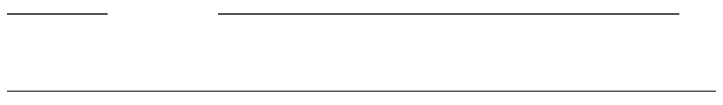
# Model space of a CAD drawing. Header units: metres. Extents: x 14 to 2416, y -346 to 476.
# Drawn here: x 141.609 to 142.237, y -135.678 to -135.608 of the extents above; entities that cross this region are included whole.
import ezdxf

# ---------------------------------------------------------------- set-up
doc = ezdxf.new("R2010")
doc.units = ezdxf.units.M
doc.linetypes.add('0', pattern=[0])
doc.linetypes.add('STYLE_03', pattern=[0.5, 0.416656, -0.083344])
doc.layers.get('0').update_dxf_attribs({"linetype": '0', "lineweight": 20})
doc.layers.add('A-ANNO-TEXT', color=20, linetype='Continuous', lineweight=13)
doc.layers.add('A-WALL', color=250, linetype='Continuous', lineweight=20)
doc.layers.add('MAVA Luminarias', color=1, linetype='Continuous')

# ---------------------------------------------------------------- blocks, each defined once
blk = doc.blocks.new('PL BASE 2N NASAS 09')
at = {"layer": 'A-WALL'}
blk.add_line((168.57755, -8.96173), (165.36815, -8.96173), dxfattribs=at)
blk = doc.blocks.new('PL MUEBLES 2N NASAS 09')
blk.add_blockref('PL BASE 2N NASAS 09', (49.91428, 62.71701))
blk = doc.blocks.new('A$C595364de')
blk.add_blockref('PL MUEBLES 2N NASAS 09', (-199.56182, -36.6052))

msp = doc.modelspace()

# ---------------------------------------------------------------- linework, layer by layer
at = {"layer": 'MAVA Luminarias', "linetype": 'STYLE_03', "lineweight": 30}
msp.add_line((139.72662, -135.60796), (143.07662, -135.60796), dxfattribs=at)
msp.add_line((139.72662, -135.60796), (143.07662, -135.60796), dxfattribs=at)

# ---------------------------------------------------------------- block references
at = {"layer": 'A-ANNO-TEXT'}
msp.add_blockref('A$C595364de', (124.07662, -152.82804), dxfattribs=at)
msp.add_blockref('A$C595364de', (124.07662, -152.82804), dxfattribs=at)

doc.saveas('drawing.dxf')
